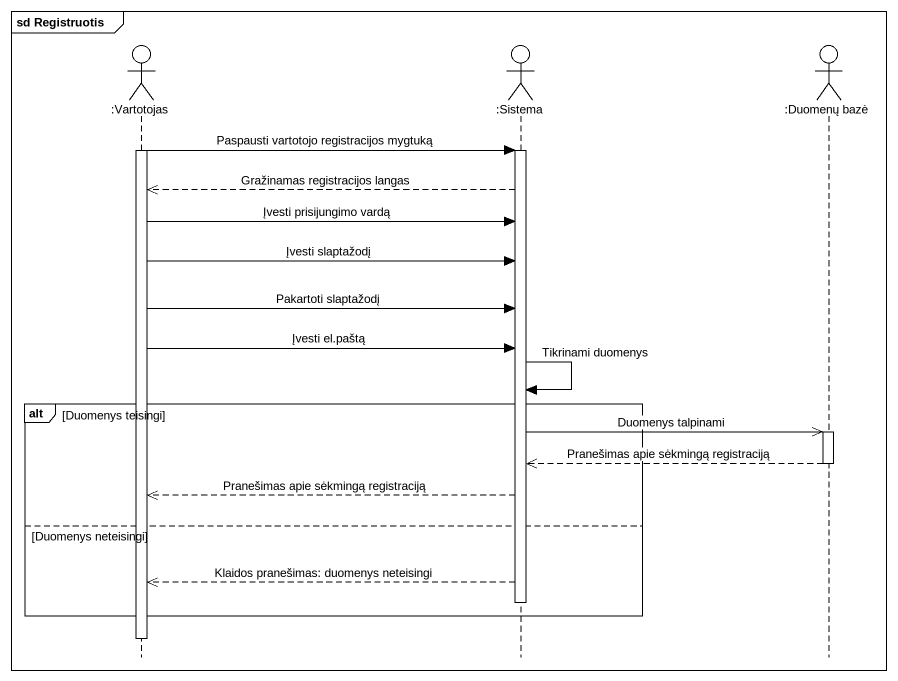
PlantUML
@startuml
mainframe sd Registruotis
hide footbox
actor ":Vartotojas" as Vartotojas
actor ":Sistema" as Sistema
actor ":Duomenų bazė" as Duomenų_bazė

activate Vartotojas
Vartotojas -> Sistema : Paspausti vartotojo registracijos mygtuką
activate Sistema
Sistema -->> Vartotojas : Gražinamas registracijos langas
Vartotojas -> Sistema : Įvesti prisijungimo vardą
Vartotojas -> Sistema : Įvesti slaptažodį
Vartotojas -> Sistema : Pakartoti slaptažodį
Vartotojas -> Sistema : Įvesti el.paštą
Sistema -> Sistema : Tikrinami duomenys
alt Duomenys teisingi
  Sistema ->> Duomenų_bazė : Duomenys talpinami
  activate Duomenų_bazė
  Duomenų_bazė -->> Sistema : Pranešimas apie sėkmingą registraciją
  deactivate Duomenų_bazė
  Sistema -->> Vartotojas : Pranešimas apie sėkmingą registraciją
else Duomenys neteisingi
  Sistema -->> Vartotojas : Klaidos pranešimas: duomenys neteisingi
  deactivate Sistema
end
deactivate Vartotojas
@enduml
